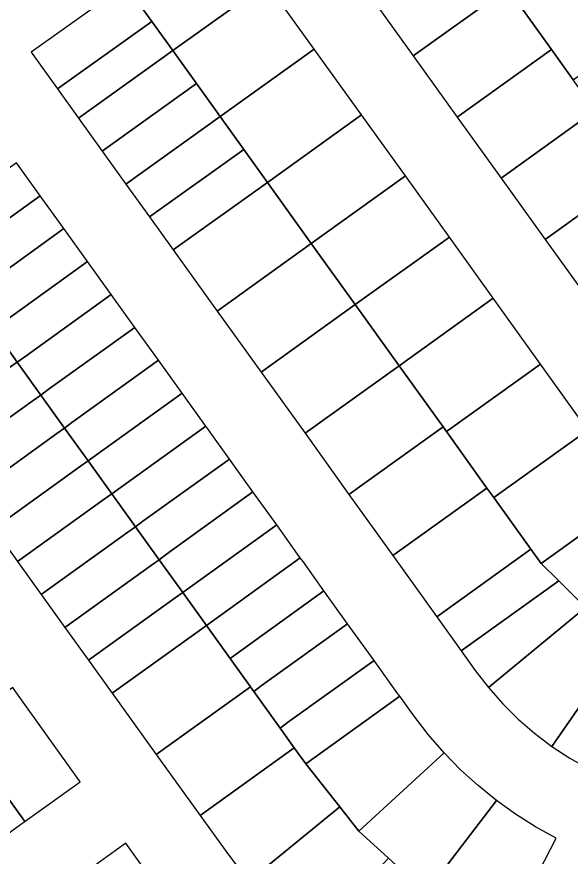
# Model space of a CAD drawing. Header units: metres. Extents: x 1641456 to 1644813, y 5693985 to 5698324.
# Drawn here: x 1643464.1 to 1643609.8, y 5694568 to 5694788.9 of the extents above; entities that cross this region are included whole.
import ezdxf

# ---------------------------------------------------------------- set-up
doc = ezdxf.new("R2010")
doc.units = ezdxf.units.M

msp = doc.modelspace()

# ---------------------------------------------------------------- linework, layer by layer
for points in [[(1643529.81, 5694797.78), (1643517.34, 5694815.14), (1643492.61, 5694797.38), (1643499.54, 5694787.74), (1643505.06, 5694780.05), (1643529.81, 5694797.78)], [(1643582.76, 5694810.72), (1643581.48, 5694812.5), (1643556.75, 5694794.72), (1643568.29, 5694778.64), (1643593.03, 5694796.43), (1643582.76, 5694810.72)], [(1643635, 5694790.15), (1643620.79, 5694809.93), (1643596.08, 5694792.18), (1643604.58, 5694780.36), (1643610.3, 5694772.39), (1643635, 5694790.15)], [(1643499.54, 5694787.74), (1643492.61, 5694797.38), (1643467.88, 5694779.62), (1643474.81, 5694769.98), (1643499.54, 5694787.74)], [(1643542.24, 5694780.47), (1643529.81, 5694797.78), (1643505.06, 5694780.05), (1643511.28, 5694771.39), (1643517.49, 5694762.74), (1643542.24, 5694780.47)], [(1643596.08, 5694792.18), (1643593.03, 5694796.43), (1643568.29, 5694778.64), (1643579.84, 5694762.57), (1643604.58, 5694780.36), (1643596.08, 5694792.18)], [(1643505.06, 5694780.05), (1643499.54, 5694787.74), (1643474.81, 5694769.98), (1643480.33, 5694762.29), (1643505.06, 5694780.05)], [(1643511.28, 5694771.39), (1643505.06, 5694780.05), (1643480.33, 5694762.29), (1643486.55, 5694753.63), (1643511.28, 5694771.39)], [(1643554.67, 5694763.16), (1643542.24, 5694780.47), (1643517.49, 5694762.74), (1643523.71, 5694754.08), (1643529.93, 5694745.42), (1643554.67, 5694763.16)], [(1643610.3, 5694772.39), (1643604.58, 5694780.36), (1643579.84, 5694762.57), (1643591.38, 5694746.49), (1643616.12, 5694764.28), (1643610.3, 5694772.39)], [(1643517.49, 5694762.74), (1643511.28, 5694771.39), (1643486.55, 5694753.63), (1643492.76, 5694744.97), (1643517.49, 5694762.74)], [(1643623.62, 5694753.85), (1643616.12, 5694764.28), (1643591.38, 5694746.49), (1643602.93, 5694730.42), (1643627.67, 5694748.21), (1643623.62, 5694753.85)], [(1643523.71, 5694754.08), (1643517.49, 5694762.74), (1643492.76, 5694744.97), (1643498.98, 5694736.32), (1643523.71, 5694754.08)], [(1643566.22, 5694747.09), (1643554.67, 5694763.16), (1643529.93, 5694745.42), (1643541.47, 5694729.35), (1643566.22, 5694747.09)], [(1643529.93, 5694745.42), (1643523.71, 5694754.08), (1643498.98, 5694736.32), (1643505.2, 5694727.66), (1643529.93, 5694745.42)], [(1643470.22, 5694741.91), (1643464.72, 5694749.58), (1643464, 5694750.58), (1643439.3, 5694732.77), (1643445.52, 5694724.11), (1643447.5, 5694725.54), (1643470.22, 5694741.91)], [(1643577.76, 5694731.01), (1643566.22, 5694747.09), (1643541.47, 5694729.35), (1643553.01, 5694713.27), (1643577.76, 5694731.01)], [(1643636.05, 5694736.54), (1643627.67, 5694748.21), (1643602.93, 5694730.42), (1643614.47, 5694714.34), (1643639.22, 5694732.14), (1643636.05, 5694736.54)], [(1643541.47, 5694729.35), (1643529.93, 5694745.42), (1643505.2, 5694727.66), (1643516.74, 5694711.59), (1643541.47, 5694729.35)], [(1643476.43, 5694733.27), (1643470.22, 5694741.91), (1643447.5, 5694725.54), (1643445.52, 5694724.11), (1643451.74, 5694715.46), (1643453.72, 5694716.89), (1643476.43, 5694733.27)], [(1643482.66, 5694724.6), (1643476.43, 5694733.27), (1643453.72, 5694716.89), (1643451.74, 5694715.46), (1643457.95, 5694706.8), (1643459.94, 5694708.23), (1643482.66, 5694724.6)], [(1643589.31, 5694714.94), (1643577.76, 5694731.01), (1643553.01, 5694713.27), (1643564.56, 5694697.2), (1643589.31, 5694714.94)], [(1643553.01, 5694713.27), (1643541.47, 5694729.35), (1643516.74, 5694711.59), (1643528.28, 5694695.51), (1643553.01, 5694713.27)], [(1643488.86, 5694715.96), (1643482.66, 5694724.6), (1643459.94, 5694708.23), (1643457.95, 5694706.8), (1643464.17, 5694698.15), (1643466.16, 5694699.58), (1643488.86, 5694715.96)], [(1643495.09, 5694707.29), (1643488.86, 5694715.96), (1643466.16, 5694699.58), (1643464.17, 5694698.15), (1643470.39, 5694689.49), (1643472.37, 5694690.92), (1643495.09, 5694707.29)], [(1643564.56, 5694697.2), (1643553.01, 5694713.27), (1643528.28, 5694695.51), (1643539.83, 5694679.44), (1643564.56, 5694697.2)], [(1643601.74, 5694697.62), (1643589.31, 5694714.94), (1643564.56, 5694697.2), (1643576.1, 5694681.13), (1643576.99, 5694679.89), (1643601.74, 5694697.62)], [(1643464.17, 5694698.15), (1643457.95, 5694706.8), (1643455.98, 5694705.39), (1643433.22, 5694689.04), (1643439.45, 5694680.37), (1643462.2, 5694696.73), (1643464.17, 5694698.15)], [(1643501.3, 5694698.65), (1643495.09, 5694707.29), (1643472.37, 5694690.92), (1643470.39, 5694689.49), (1643476.61, 5694680.84), (1643478.59, 5694682.27), (1643501.3, 5694698.65)], [(1643470.39, 5694689.49), (1643464.17, 5694698.15), (1643462.2, 5694696.73), (1643439.45, 5694680.37), (1643445.65, 5694671.73), (1643468.42, 5694688.08), (1643470.39, 5694689.49)], [(1643507.52, 5694689.98), (1643501.3, 5694698.65), (1643478.59, 5694682.27), (1643476.61, 5694680.84), (1643482.83, 5694672.19), (1643484.81, 5694673.62), (1643507.52, 5694689.98)], [(1643576.1, 5694681.13), (1643564.56, 5694697.2), (1643539.83, 5694679.44), (1643551.37, 5694663.36), (1643576.1, 5694681.13)], [(1643614.17, 5694680.31), (1643601.74, 5694697.62), (1643576.99, 5694679.89), (1643587.65, 5694665.05), (1643589.42, 5694662.58), (1643614.17, 5694680.31)], [(1643476.61, 5694680.84), (1643470.39, 5694689.49), (1643468.42, 5694688.08), (1643445.65, 5694671.73), (1643451.88, 5694663.05), (1643474.64, 5694679.42), (1643476.61, 5694680.84)], [(1643513.73, 5694681.34), (1643513.03, 5694682.32), (1643507.52, 5694689.98), (1643484.81, 5694673.62), (1643482.83, 5694672.19), (1643489.05, 5694663.53), (1643513.73, 5694681.34)], [(1643482.83, 5694672.19), (1643476.61, 5694680.84), (1643474.64, 5694679.42), (1643451.88, 5694663.05), (1643458.08, 5694654.42), (1643480.86, 5694670.77), (1643482.83, 5694672.19)], [(1643519.96, 5694672.67), (1643514.45, 5694680.34), (1643513.73, 5694681.34), (1643489.05, 5694663.53), (1643495.26, 5694654.88), (1643497.25, 5694656.31), (1643519.96, 5694672.67)], [(1643576.99, 5694679.89), (1643576.1, 5694681.13), (1643551.37, 5694663.36), (1643562.92, 5694647.29), (1643587.65, 5694665.05), (1643576.99, 5694679.89)], [(1643626.6, 5694663), (1643614.17, 5694680.31), (1643589.42, 5694662.58), (1643599.21, 5694648.95), (1643601.87, 5694645.24), (1643626.6, 5694663)], [(1643489.05, 5694663.53), (1643482.83, 5694672.19), (1643480.86, 5694670.77), (1643458.08, 5694654.42), (1643464.31, 5694645.74), (1643487.08, 5694662.12), (1643489.05, 5694663.53)], [(1643526.16, 5694664.03), (1643519.96, 5694672.67), (1643497.25, 5694656.31), (1643495.26, 5694654.88), (1643501.48, 5694646.22), (1643503.47, 5694647.66), (1643526.16, 5694664.03)], [(1643589.42, 5694662.58), (1643587.65, 5694665.05), (1643562.92, 5694647.29), (1643574.46, 5694631.22), (1643599.21, 5694648.95), (1643589.42, 5694662.58)], [(1643495.26, 5694654.88), (1643489.05, 5694663.53), (1643487.08, 5694662.12), (1643464.31, 5694645.74), (1643470.52, 5694637.1), (1643493.3, 5694653.46), (1643495.26, 5694654.88)], [(1643532.39, 5694655.36), (1643526.16, 5694664.03), (1643503.47, 5694647.66), (1643501.48, 5694646.22), (1643507.7, 5694637.57), (1643509.69, 5694639), (1643532.39, 5694655.36)], [(1643638.38, 5694650.5), (1643635.43, 5694652.47), (1643632.79, 5694654.84), (1643630.51, 5694657.56), (1643626.6, 5694663), (1643601.87, 5694645.24), (1643606.53, 5694640.64), (1643613.55, 5694633.69), (1643623.32, 5694624.03), (1643638.38, 5694650.5)], [(1643501.48, 5694646.22), (1643495.26, 5694654.88), (1643493.3, 5694653.46), (1643470.52, 5694637.1), (1643476.74, 5694628.43), (1643499.52, 5694644.81), (1643501.48, 5694646.22)], [(1643538.6, 5694646.72), (1643537.89, 5694647.69), (1643532.39, 5694655.36), (1643509.69, 5694639), (1643507.7, 5694637.57), (1643513.92, 5694628.91), (1643538.6, 5694646.72)], [(1643601.87, 5694645.24), (1643599.21, 5694648.95), (1643574.46, 5694631.22), (1643580.89, 5694622.26), (1643606.53, 5694640.64), (1643601.87, 5694645.24)], [(1643507.7, 5694637.57), (1643501.48, 5694646.22), (1643499.52, 5694644.81), (1643476.74, 5694628.43), (1643482.95, 5694619.79), (1643505.73, 5694636.16), (1643507.7, 5694637.57)], [(1643544.82, 5694638.05), (1643539.31, 5694645.72), (1643538.6, 5694646.72), (1643513.92, 5694628.91), (1643520.13, 5694620.26), (1643522.13, 5694621.69), (1643544.82, 5694638.05)], [(1643613.55, 5694633.69), (1643606.53, 5694640.64), (1643580.89, 5694622.26), (1643584.58, 5694617.12), (1643588.01, 5694612.66), (1643613.55, 5694633.69)], [(1643513.92, 5694628.91), (1643507.7, 5694637.57), (1643505.73, 5694636.16), (1643482.95, 5694619.79), (1643488.46, 5694612.12), (1643489.18, 5694611.12), (1643513.92, 5694628.91)], [(1643551.03, 5694629.4), (1643544.82, 5694638.05), (1643522.13, 5694621.69), (1643520.13, 5694620.26), (1643525.47, 5694612.84), (1643526.35, 5694611.6), (1643528.34, 5694613.04), (1643551.03, 5694629.4)], [(1643623.32, 5694624.03), (1643613.55, 5694633.69), (1643588.01, 5694612.66), (1643591.8, 5694608.36), (1643595.86, 5694604.33), (1643600.18, 5694600.58), (1643604.74, 5694597.12), (1643623.32, 5694624.03)], [(1643557.97, 5694619.75), (1643551.03, 5694629.4), (1643528.34, 5694613.04), (1643526.35, 5694611.6), (1643533.28, 5694601.96), (1643535.27, 5694603.4), (1643557.97, 5694619.75)], [(1643520.13, 5694620.26), (1643513.92, 5694628.91), (1643489.18, 5694611.12), (1643500.72, 5694595.05), (1643525.47, 5694612.84), (1643520.13, 5694620.26)], [(1643636.2, 5694618.18), (1643623.32, 5694624.03), (1643604.74, 5694597.12), (1643609.46, 5694594.02), (1643614.38, 5694591.23), (1643619.47, 5694588.78), (1643624.7, 5694586.66), (1643636.2, 5694618.18)], [(1643564.71, 5694610.36), (1643564, 5694611.34), (1643557.97, 5694619.75), (1643535.27, 5694603.4), (1643533.28, 5694601.96), (1643537.01, 5694596.77), (1643540.03, 5694592.57), (1643564.71, 5694610.36)], [(1643466.18, 5694577.36), (1643466.92, 5694577.89), (1643480.78, 5694587.85), (1643463.53, 5694611.86), (1643463, 5694612.6), (1643454.61, 5694606.57), (1643448.4, 5694602.1), (1643466.18, 5694577.36)], [(1643526.35, 5694611.6), (1643525.47, 5694612.84), (1643500.72, 5694595.05), (1643512.27, 5694578.97), (1643537.01, 5694596.77), (1643533.28, 5694601.96), (1643526.35, 5694611.6)], [(1643576.39, 5694595.43), (1643572.17, 5694600.3), (1643568.26, 5694605.42), (1643564.71, 5694610.36), (1643540.03, 5694592.57), (1643548.97, 5694581.22), (1643553.99, 5694574.85), (1643576.39, 5694595.43)], [(1643466.18, 5694577.36), (1643448.4, 5694602.1), (1643445.94, 5694600.33), (1643437.28, 5694594.12), (1643436.04, 5694593.22), (1643437.45, 5694591.25), (1643453.81, 5694568.48), (1643465.44, 5694576.83), (1643466.18, 5694577.36)], [(1643540.03, 5694592.57), (1643537.01, 5694596.77), (1643512.27, 5694578.97), (1643518.84, 5694569.82), (1643521.89, 5694565.72), (1643525.07, 5694561.7), (1643548.97, 5694581.22), (1643540.03, 5694592.57)], [(1643590.13, 5694582.93), (1643585.31, 5694586.83), (1643580.72, 5694591), (1643576.39, 5694595.43), (1643553.99, 5694574.85), (1643561.79, 5694567.74), (1643571.68, 5694558.74), (1643590.13, 5694582.93)], [(1643591.92, 5694545.98), (1643592.06, 5694546.25), (1643605.84, 5694573.03), (1643600.41, 5694576.02), (1643595.17, 5694579.33), (1643590.13, 5694582.93), (1643571.68, 5694558.74), (1643576.15, 5694555.92), (1643591.92, 5694545.98)], [(1643553.99, 5694574.85), (1643548.97, 5694581.22), (1643525.07, 5694561.7), (1643530.02, 5694555.92), (1643535.23, 5694550.36), (1643540.69, 5694545.05), (1643561.79, 5694567.74), (1643553.99, 5694574.85)], [(1643502.23, 5694558.5), (1643492.74, 5694571.7), (1643475.19, 5694559.09), (1643474.2, 5694558.38), (1643483.68, 5694545.18), (1643484.67, 5694545.89), (1643502.23, 5694558.5)]]:
    msp.add_lwpolyline(points, close=True)

doc.saveas('drawing.dxf')
